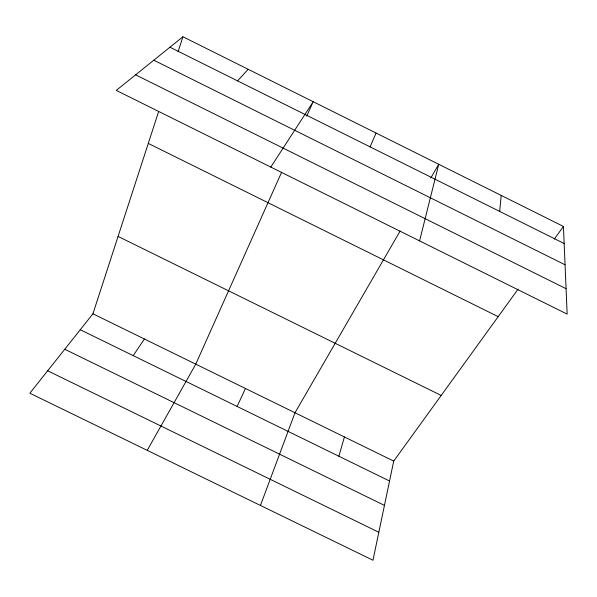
<?xml version="1.0" encoding="UTF-8"?>
<svg xmlns="http://www.w3.org/2000/svg" width="597" height="597" viewBox="0 0 597 597"><rect width="100%" height="100%" fill="white"/><g stroke="black" fill="none" stroke-linecap="round" stroke-linejoin="round"><path stroke-width="0.9" d="M499.696 211.42L501.196 195.42M518.114 289.105L393.714 461.1L372.976 560.232L29.85 393.214L92.931 313.798L158.571 111.736M419.579 240.897L438.743 164.287L430.84 177.943M338.872 456.227L344.424 436.967M178.055 51.775L182.928 36.768L563.434 226.442L567.15 314.104L116.258 90.408L182.928 36.768M260.449 505.458L295 412.758L400.169 230.964M370.095 146.877L376.073 133.049M281.665 172.16L195.749 364.155L147.235 450.354M306.731 116.139L313.194 101.699L270.807 167.085M237.106 406.453L245.442 388.49M133.213 355.633L144.414 339.006M554.262 239.128L563.434 226.442M237.576 80.879L248.173 69.297M47.663 370.789L378.826 532.263M92.931 313.798L393.714 461.1M80.267 329.738L389.55 481.018M64.76 349.26L384.446 505.39M118.064 236.427L441.19 395.46M148.28 143.422L498.182 316.664M169.958 47.208L564.158 243.524M153.795 60.207L565.061 264.792M135.609 74.841L566.075 288.694"/></g></svg>
